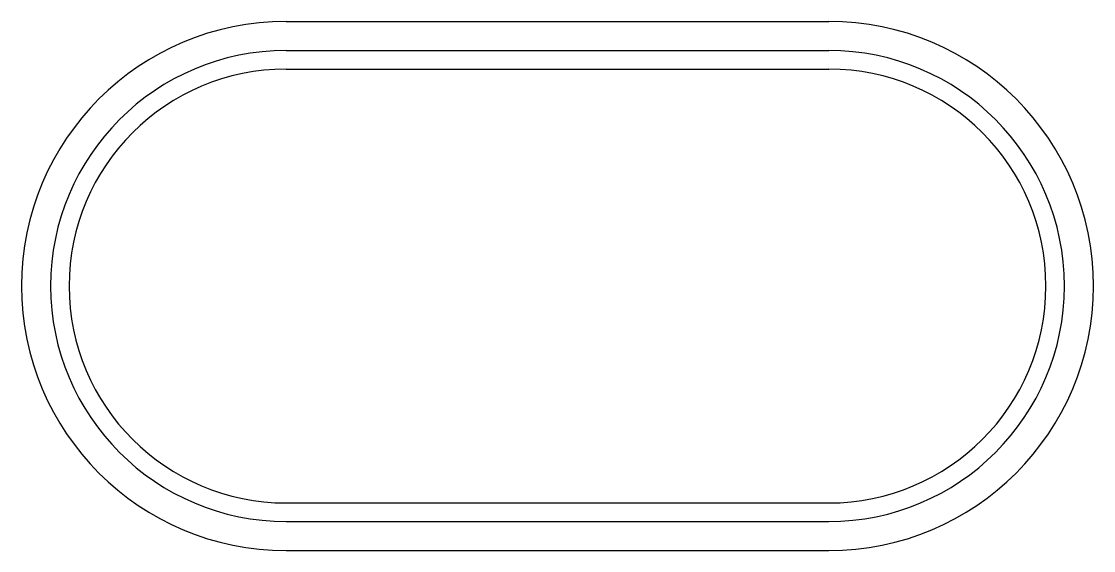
# Model space of a CAD drawing. Extents: x -1208.1 to -1200, y 258.38 to 262.38.
import ezdxf

# ---------------------------------------------------------------- set-up
doc = ezdxf.new("R2010")
doc.units = 0
doc.header["$LTSCALE"] = 10
doc.header["$MEASUREMENT"] = 0
doc.layers.add('Piscinas_Fibratec', color=4, linetype='CONTINUOUS')

msp = doc.modelspace()

# ---------------------------------------------------------------- linework, layer by layer
at = {"layer": 'Piscinas_Fibratec'}
for p, q in [((-1206.0982, 262.3788), (-1201.9982, 262.3788)), ((-1206.0982, 258.3788), (-1201.9982, 258.3788))]:
    msp.add_line(p, q, dxfattribs=at)
at = {"layer": 'Piscinas_Fibratec', "color": 2}
for p, q in [((-1206.0982, 262.1588), (-1201.9982, 262.1588)), ((-1206.0982, 258.5988), (-1201.9982, 258.5988))]:
    msp.add_line(p, q, dxfattribs=at)
at = {"layer": 'Piscinas_Fibratec', "color": 1}
for p, q in [((-1206.0982, 262.0188), (-1201.9982, 262.0188)), ((-1206.0982, 258.7388), (-1201.9982, 258.7388))]:
    msp.add_line(p, q, dxfattribs=at)
at = {"layer": 'Piscinas_Fibratec'}
for centre, start, end in [((-1206.0982, 260.3788), 90, 270), ((-1201.9982, 260.3788), 270, 90)]:
    msp.add_arc(centre, 2, start, end, dxfattribs=at)
at = {"layer": 'Piscinas_Fibratec', "color": 2}
for centre, start, end in [((-1206.0982, 260.3788), 90, 270), ((-1201.9982, 260.3788), 270, 90)]:
    msp.add_arc(centre, 1.78, start, end, dxfattribs=at)
at = {"layer": 'Piscinas_Fibratec', "color": 1}
for centre, start, end in [((-1206.0982, 260.3788), 90, 270), ((-1201.9982, 260.3788), 270, 90)]:
    msp.add_arc(centre, 1.64, start, end, dxfattribs=at)

doc.saveas('drawing.dxf')
